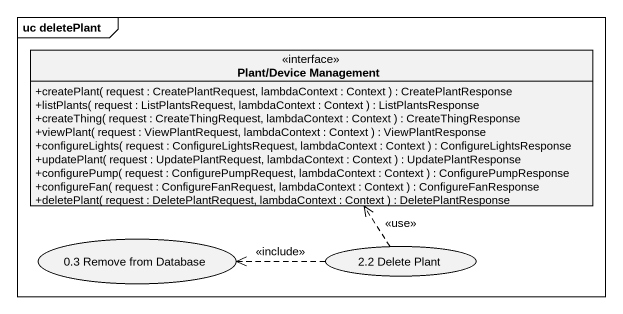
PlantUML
@startuml
mainframe uc deletePlant
allowmixing
hide circle
hide empty members
skinparam classAttributeIconSize 0
interface "Plant/Device Management" as Plant_Device_Management {
  +createPlant( request : CreatePlantRequest, lambdaContext : Context ) : CreatePlantResponse
  +listPlants( request : ListPlantsRequest, lambdaContext : Context ) : ListPlantsResponse
  +createThing( request : CreateThingRequest, lambdaContext : Context ) : CreateThingResponse
  +viewPlant( request : ViewPlantRequest, lambdaContext : Context ) : ViewPlantResponse
  +configureLights( request : ConfigureLightsRequest, lambdaContext : Context ) : ConfigureLightsResponse
  +updatePlant( request : UpdatePlantRequest, lambdaContext : Context ) : UpdatePlantResponse
  +configurePump( request : ConfigurePumpRequest, lambdaContext : Context ) : ConfigurePumpResponse
  +configureFan( request : ConfigureFanRequest, lambdaContext : Context ) : ConfigureFanResponse
  +deletePlant( request : DeletePlantRequest, lambdaContext : Context ) : DeletePlantResponse
}
usecase "0.3 Remove from Database" as u0_3_Remove_from_Database
usecase "2.2 Delete Plant" as u2_2_Delete_Plant
u2_2_Delete_Plant .up.> Plant_Device_Management : <<use>>
u2_2_Delete_Plant .left.> u0_3_Remove_from_Database : <<include>>
@enduml
